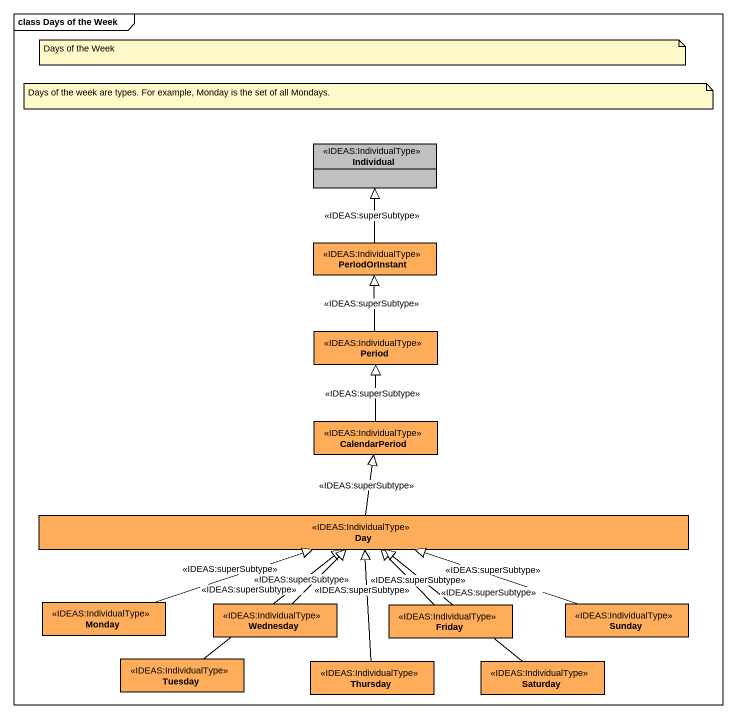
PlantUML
@startuml
mainframe class Days of the Week
hide circle
hide empty members
class Individual <<IDEAS:IndividualType>> #C0C0C0
class PeriodOrInstant <<IDEAS:IndividualType>> #FFAD5B
class Period <<IDEAS:IndividualType>> #FFAD5B
class CalendarPeriod <<IDEAS:IndividualType>> #FFAD5B
class Day <<IDEAS:IndividualType>> #FFAD5B
class Monday <<IDEAS:IndividualType>> #FFAD5B
class Wednesday <<IDEAS:IndividualType>> #FFAD5B
class Friday <<IDEAS:IndividualType>> #FFAD5B
class Sunday <<IDEAS:IndividualType>> #FFAD5B
class Tuesday <<IDEAS:IndividualType>> #FFAD5B
class Thursday <<IDEAS:IndividualType>> #FFAD5B
class Saturday <<IDEAS:IndividualType>> #FFAD5B
PeriodOrInstant -up-|> Individual : <<IDEAS:superSubtype>>
Period -up-|> PeriodOrInstant : <<IDEAS:superSubtype>>
CalendarPeriod -up-|> Period : <<IDEAS:superSubtype>>
Day -up-|> CalendarPeriod : <<IDEAS:superSubtype>>
Monday -right-|> Day : <<IDEAS:superSubtype>>
Wednesday -up-|> Day : <<IDEAS:superSubtype>>
Friday -up-|> Day : <<IDEAS:superSubtype>>
Sunday -left-|> Day : <<IDEAS:superSubtype>>
Tuesday -up-|> Day : <<IDEAS:superSubtype>>
Thursday -up-|> Day : <<IDEAS:superSubtype>>
Saturday -up-|> Day : <<IDEAS:superSubtype>>
note as N1
  Days of the Week
end note
note as N2
  Days of the week are types. For example, Monday is the set of all Mondays.
end note
@enduml
